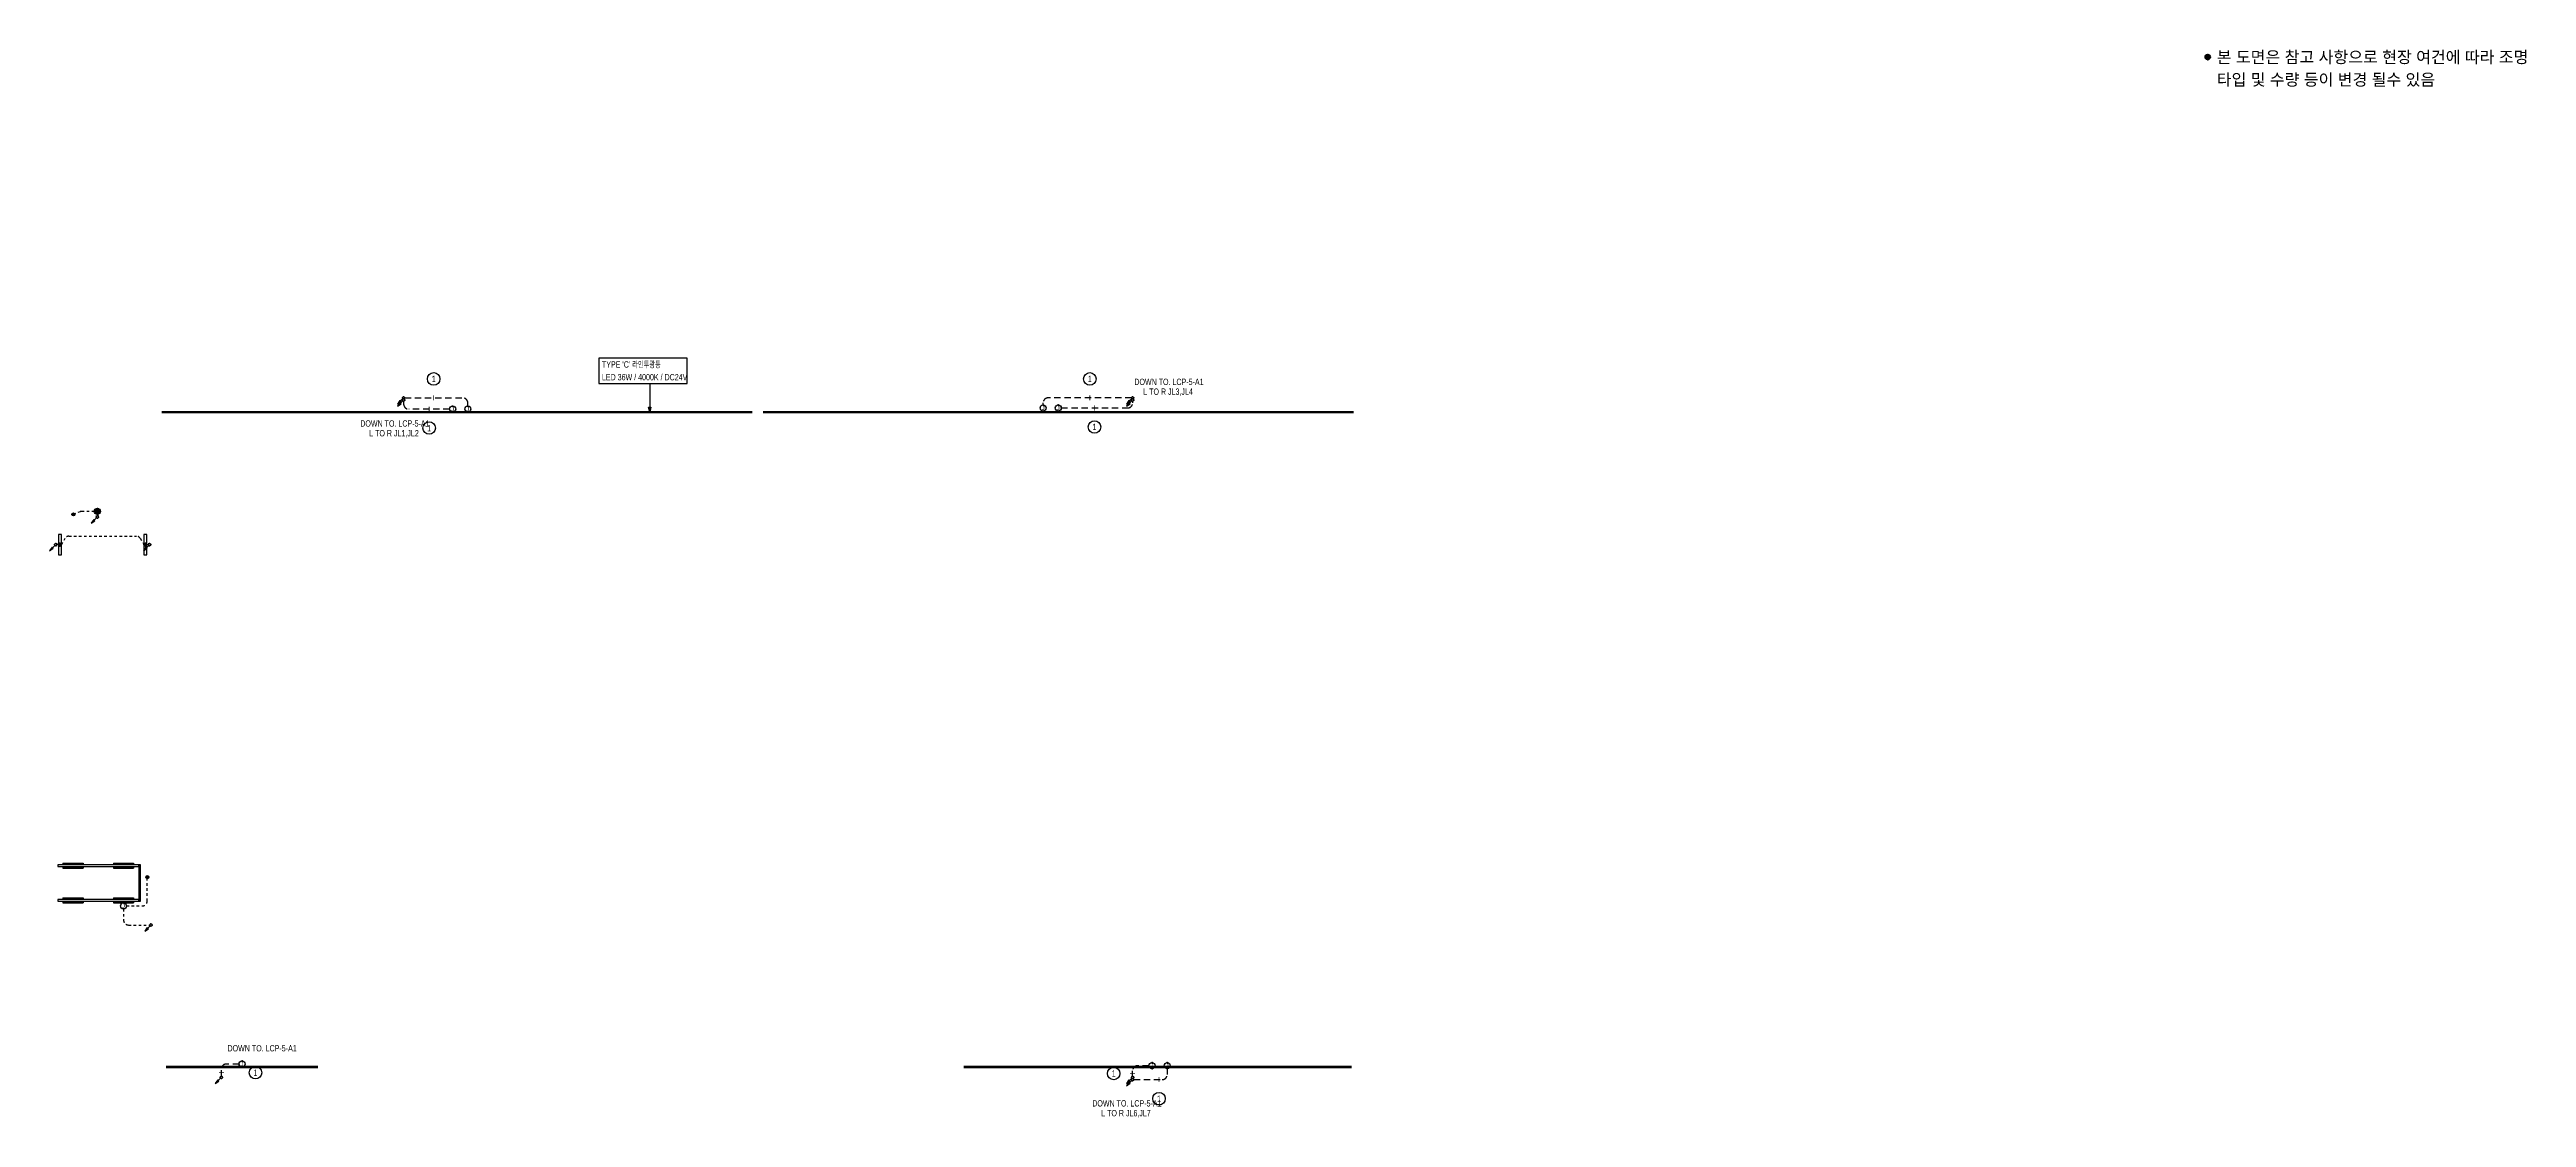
# Model space of a CAD drawing. Header units: millimetres. Extents: x 86947 to 500447, y -530175 to 1059536.
# Drawn here: x 92671 to 239452, y 996269 to 1059536 of the extents above; entities that cross this region are included whole.
import ezdxf
from ezdxf.enums import TextEntityAlignment as Align

# ---------------------------------------------------------------- set-up
doc = ezdxf.new("R2010")
doc.units = ezdxf.units.MM
doc.header["$LTSCALE"] = 150
doc.linetypes.add('D1', pattern=[3, 1, -1, 1])
doc.linetypes.add('D2', pattern=[6.5, 2.5, -1.5, 2.5])
for name, color, linetype in [('------03 Lighting Fixture', 3, 'Continuous'), ('------04 Lighting Switch', 2, 'Continuous'), ('-----20 General Symbol', 3, 'Continuous'), ('-----22 Embeded in Floor', 4, 'D2'), ('-----23 Concealed or Exposed Wire', 4, 'D1'), ('-----28 Race Way', 1, 'Continuous'), ('-----29 Indicator', 1, 'Continuous'), ('-----30 Text', 2, 'Continuous'), ('e', 1, 'Continuous')]:
    doc.layers.add(name, color=color, linetype=linetype)
doc.styles.add('ELEC', font='')
doc.styles.get('ELEC').set_extended_font_data('Dotum')

# ---------------------------------------------------------------- blocks, each defined once
blk = doc.blocks.new('*U12')
h = blk.add_hatch(color=256)
edge = h.paths.add_edge_path()
edge.add_arc((0, -75), 75, 0, 360)
blk.add_circle((0, -75), 75)
blk = doc.blocks.new('A$C0b6403cb')
at = {"layer": '-----30 Text'}
h = blk.add_hatch(color=256, dxfattribs=at)
edge = h.paths.add_edge_path()
edge.add_arc((-26637, -5011), 160, 0, 360)
h = blk.add_hatch(color=256, dxfattribs=at)
edge = h.paths.add_edge_path()
edge.add_arc((-26637, -5011), 160, 0, 360)
blk.add_circle((-26637, -5011), 160, dxfattribs=at)
blk.add_circle((-26637, -5011), 160, dxfattribs=at)
for p in [(-26796, -5011), (-26796, -5011), (-26637, -4851), (-26637, -4851), (-26637, -5171), (-26637, -5171), (-26477, -5011), (-26477, -5011)]:
    blk.add_point(p, dxfattribs=at)
at = {"layer": '-----30 Text', "style": 'ELEC'}
for s, p in [('본 도면은 참고 사항으로 현장 여건에 따라 조명', (-26101, -5011)), ('타입 및 수량 등이 변경 될수 있음', (-26101, -6345))]:
    blk.add_text(s, height=700, dxfattribs=at).set_placement(p, align=Align.MIDDLE_LEFT)
blk = doc.blocks.new('D06')
for p, q in [((-75, 0), (0, 0)), ((0, -75), (0, 75))]:
    blk.add_line(p, q)
at = {"linetype": 'Continuous'}
blk.add_circle((-225, 0), 150, dxfattribs=at)
for p in [(-375, 0), (-225, 150), (-75, 0), (-225, -150)]:
    blk.add_point(p)
blk = doc.blocks.new('E06')
blk.add_hatch(color=256).paths.add_polyline_path([(-75, 0, 1), (-375, 0, 1)])
blk.add_blockref('D06', (0, 0))
blk = doc.blocks.new('E17')
h = blk.add_hatch(color=256)
h.paths.add_polyline_path([(600, 100), (-600, 100), (-600, 0), (600, 0)])
h.paths.add_polyline_path([(600, -100), (-600, -100), (-600, -200), (600, -200)])
for p, q in [((-600, 100), (600, 100)), ((-600, 100), (-600, 0)), ((600, 100), (600, 0)), ((600, 100), (600, 0)), ((-600, -100), (-600, -200)), ((-600, -200), (600, -200)), ((600, -100), (600, -200))]:
    blk.add_line(p, q)
blk = doc.blocks.new('O01')
blk.add_hatch(color=256).paths.add_polyline_path([(-149, -218), (-218, -149), (-368, -368)])
blk.add_line((-46, -46), (-184, -184))
blk.add_lwpolyline([(-368, -368), (-149, -218), (-218, -149), (-368, -368)])
blk.add_circle((0, 0), 65)
for p in [(-65, 0), (-65, 0), (0, 65), (0, 65), (65, 0), (65, 0), (0, -65), (0, -65)]:
    blk.add_point(p)
blk = doc.blocks.new('O04')
blk.add_circle((0, 0), 150)
for p in [(-150, 0), (0, 150), (150, 0), (0, -150)]:
    blk.add_point(p)
at = {"style": 'ELEC'}
blk.add_text('J', height=214, dxfattribs=at).set_placement((0, 0), align=Align.MIDDLE)
blk = doc.blocks.new('D12')
at = {"linetype": 'Continuous'}
blk.add_lwpolyline([(600, -90), (600, 90), (-600, 90), (-600, -90)], close=True, dxfattribs=at)
blk.add_circle((0, 0), 90, dxfattribs=at)
for p in [(-90, 0), (0, 90), (90, 0), (0, -90)]:
    blk.add_point(p)
blk = doc.blocks.new('E13')
at = {"layer": '------03 Lighting Fixture'}
blk.add_hatch(color=256, dxfattribs=at).paths.add_polyline_path([(-90, 180, 1), (90, 180, 1)])
for p, q in [((90, 0), (-90, 0)), ((0, 90), (0, 0))]:
    blk.add_line(p, q, dxfattribs=at)
blk.add_blockref('D12', (0, 180), dxfattribs=at)

msp = doc.modelspace()

# ---------------------------------------------------------------- linework, layer by layer
at = {"layer": '------03 Lighting Fixture', "color": 3, "const_width": 150, "elevation": 0}
for points in [[(99324, 1038055), (134324, 1038055)], [(134949, 1038055), (169949, 1038055)], [(99581, 999255), (108581, 999255)], [(146838, 999255), (169838, 999255)]]:
    msp.add_lwpolyline(points, dxfattribs=at)
at = {"layer": '-----22 Embeded in Floor'}
for p, q in [((113654, 1038705), (113654, 1038535)), ((113719, 1038900), (117158, 1038900)), ((116379, 1038235), (113954, 1038235)), ((117458, 1038415), (117458, 1038600)), ((151551, 1038480), (151551, 1038600)), ((156789, 1038900), (151851, 1038900)), ((152629, 1038300), (156554, 1038300)), ((156854, 1038705), (156854, 1038600)), ((102854, 998705), (102854, 999135)), ((103901, 999435), (103154, 999435)), ((156854, 998705), (156854, 999035)), ((156919, 998510), (158603, 998510)), ((157824, 999335), (157154, 999335)), ((158903, 999155), (158903, 998810))]:
    msp.add_line(p, q, dxfattribs=at)
for centre, start, end in [((113954, 1038535), 180, 270), ((117158, 1038600), 0, 90), ((151851, 1038600), 90, 180), ((156554, 1038600), 270, 0), ((103154, 999135), 90, 180), ((157154, 999035), 90, 180), ((158603, 998810), 270, 0)]:
    msp.add_arc(centre, 300, start, end, dxfattribs=at)
at = {"layer": '-----23 Concealed or Exposed Wire'}
for points in [[(95324, 1032175), (94573, 1032175, 0.0973861), (94478, 1032156), (94084, 1031995)], [(93374, 1030205), (93601, 1030584, -0.2634471), (93815, 1030705), (97822, 1030705, -0.2634471), (98036, 1030584), (98264, 1030205)], [(97234, 1008800), (98164, 1008800, 0.4142136), (98464, 1009100), (98464, 1010415)], [(97054, 1008620), (97054, 1007970, 0.4142136), (97354, 1007670), (98613, 1007670)]]:
    msp.add_lwpolyline(points, format="xyb", dxfattribs=at)
at = {"layer": '-----28 Race Way'}
for points in [[(93154, 1011130), (97954, 1011130), (97954, 1011230), (93154, 1011230)], [(97954, 1011230), (97954, 1009080), (98054, 1009080), (98054, 1011230)], [(93154, 1009080), (97954, 1009080), (97954, 1009180), (93154, 1009180)]]:
    msp.add_lwpolyline(points, close=True, dxfattribs=at)
at = {"layer": '-----29 Indicator', "color": 1}
msp.add_lwpolyline([(125218, 1041253), (125218, 1039753), (130454, 1039753), (130454, 1041253)], close=True, dxfattribs=at)
msp.add_lwpolyline([(128236, 1039753), (128236, 1038055), (128161, 1038355), (128311, 1038355), (128236, 1038055)], dxfattribs=at)
at = {"color": 1}
for centre in [(115438, 1040022), (154320, 1040022), (115166, 1037113), (154592, 1037178), (104875, 998920), (155733, 998870), (158420, 997384)]:
    msp.add_circle(centre, 371, dxfattribs=at)
at = {"layer": 'e'}
for points in [[(115438, 1039651, 0, 0, 0), (115438, 1039050, 45, 45, 0), (115438, 1038750, 0, 0, 0)], [(154320, 1039651, 0, 0, 0), (154320, 1039050, 45, 45, 0), (154320, 1038750, 0, 0, 0)], [(115166, 1037484, 0, 0, 0), (115166, 1038085, 45, 45, 0), (115166, 1038385, 0, 0, 0)], [(154592, 1037549, 0, 0, 0), (154592, 1038150, 45, 45, 0), (154592, 1038450, 0, 0, 0)], [(104504, 998920, 0, 0, 0), (103004, 998920, 45, 45, 0), (102704, 998920, 0, 0, 0)], [(156105, 998870, 0, 0, 0), (156704, 998870, 45, 45, 0), (157004, 998870, 0, 0, 0)], [(158420, 997755, 0, 0, 0), (158420, 998360, 45, 45, 0), (158420, 998660, 0, 0, 0)]]:
    msp.add_lwpolyline(points, format="xyseb", dxfattribs=at)

# ---------------------------------------------------------------- block references
at = {"layer": '------03 Lighting Fixture', "xscale": 1.2, "yscale": 1.2, "zscale": 1.2, "rotation": 269.9999999999999}
msp.add_blockref('E06', (95504, 1031905), dxfattribs=at)
at = {"layer": '------03 Lighting Fixture'}
for p, rotation in [((93104, 1030205), 270), ((98534, 1030205), 89.99999999999999)]:
    msp.add_blockref('E13', p, dxfattribs=dict(at, rotation=rotation))
at = {"layer": '------03 Lighting Fixture', "color": 3}
for p in [(94054, 1011230), (97054, 1011230), (94054, 1009180), (97054, 1009180)]:
    msp.add_blockref('E17', p, dxfattribs=at)
at = {"layer": '------04 Lighting Switch', "xscale": 1.2, "yscale": 1.2, "zscale": 1.2}
for p, rotation in [((94084, 1031905), 180), ((98554, 1010505), 269.9999999999999)]:
    msp.add_blockref('*U12', p, dxfattribs=dict(at, rotation=rotation))
at = {"layer": '-----20 General Symbol'}
for p in [(113654, 1038900), (113654, 1038770), (156854, 1038900), (156854, 1038770), (95504, 1031840), (93039, 1030205), (98599, 1030205), (98678, 1007670), (102854, 998640), (156854, 998640), (156854, 998510)]:
    msp.add_blockref('O01', p, dxfattribs=at)
at = {"layer": '-----20 General Symbol', "xscale": 1.2, "yscale": 1.2, "zscale": 1.2}
for p in [(116559, 1038235), (117458, 1038235), (151551, 1038300), (152449, 1038300), (97054, 1008800), (104081, 999435), (158004, 999335), (158903, 999335)]:
    msp.add_blockref('O04', p, dxfattribs=at)
msp.add_blockref('A$C0b6403cb', (247200, 1064100))

# ---------------------------------------------------------------- texts
at = {"layer": '-----30 Text', "linetype": 'Continuous', "style": 'ELEC', "width": 0.7}
for p in [(115438, 1040022), (154320, 1040022), (115166, 1037113), (154592, 1037178), (104875, 998920), (155733, 998870), (158420, 997384)]:
    msp.add_text('1', height=375, dxfattribs=at).set_placement(p, align=Align.MIDDLE)
at = {"style": 'ELEC', "width": 0.7}
for s, p in [("TYPE 'C' 라인투광등", (125405, 1040878)), ('LED 36W / 4000K / DC24V', (125405, 1040128))]:
    msp.add_text(s, height=375, dxfattribs=at).set_placement(p, align=Align.MIDDLE_LEFT)
at = {"linetype": 'Continuous', "style": 'ELEC', "width": 0.7}
for s, p in [('DOWN TO. LCP-5-A1', (159007, 1039848)), ('L TO R JL3,JL4', (158953, 1039237)), ('DOWN TO. LCP-5-A1', (113137, 1037383)), ('L TO R JL1,JL2', (113083, 1036772)), ('DOWN TO. LCP-5-A1', (105269, 1000368)), ('DOWN TO. LCP-5-A1', (156515, 997105)), ('L TO R JL6,JL7', (156461, 996494))]:
    msp.add_text(s, height=375, dxfattribs=at).set_placement(p, align=Align.MIDDLE)

doc.saveas('drawing.dxf')
